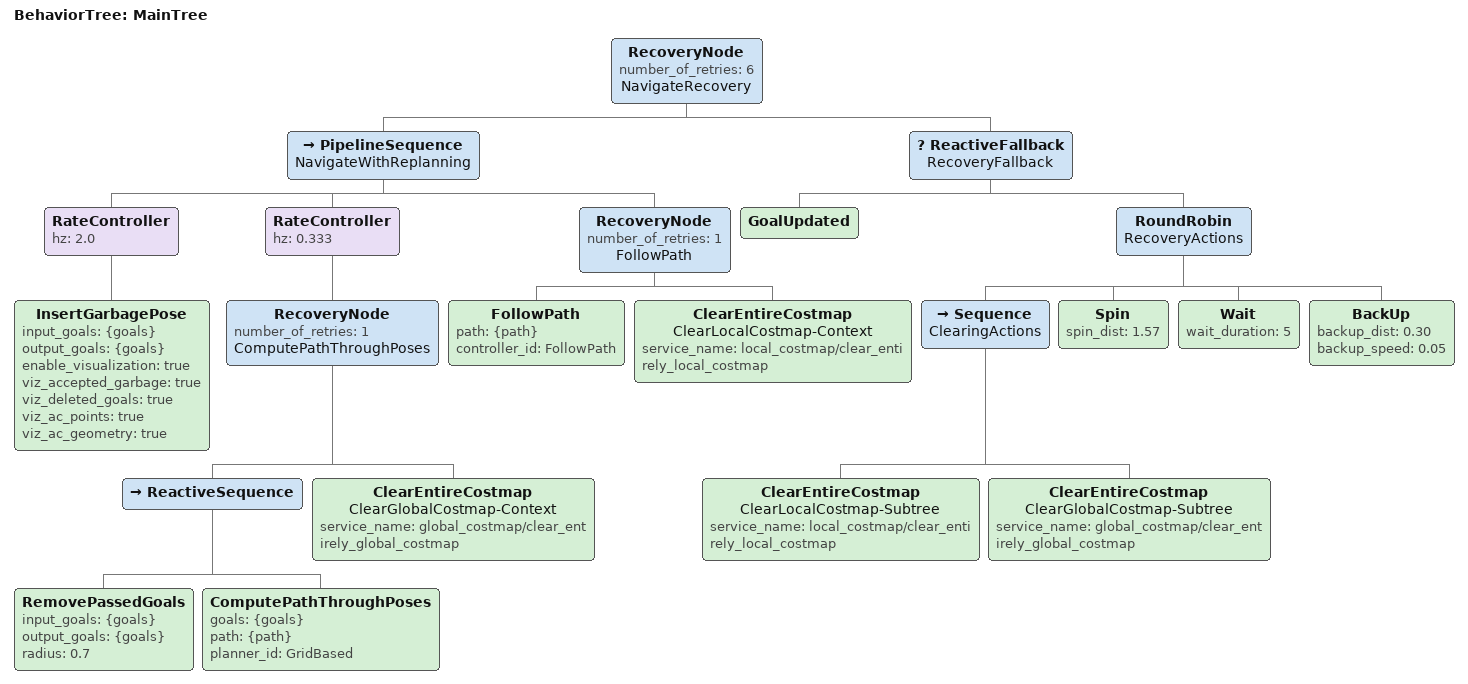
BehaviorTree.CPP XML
<!--
  TB3 / RViz 联调用：标准 NavigateThroughPoses + InsertGarbagePose。
  不含产线自定义节点（行人/碰撞/PathCheck 等）。
-->
<root main_tree_to_execute="MainTree">
  <BehaviorTree ID="MainTree">
    <RecoveryNode number_of_retries="6" name="NavigateRecovery">
      <PipelineSequence name="NavigateWithReplanning">
        <RateController hz="2.0">
          <InsertGarbagePose
            input_goals="{goals}"
            output_goals="{goals}"
            enable_visualization="true"
            viz_accepted_garbage="true"
            viz_deleted_goals="true"
            viz_ac_points="true"
            viz_ac_geometry="true"/>
        </RateController>
        <RateController hz="0.333">
          <RecoveryNode number_of_retries="1" name="ComputePathThroughPoses">
            <ReactiveSequence>
              <RemovePassedGoals input_goals="{goals}" output_goals="{goals}" radius="0.7"/>
              <ComputePathThroughPoses goals="{goals}" path="{path}" planner_id="GridBased"/>
            </ReactiveSequence>
            <ClearEntireCostmap name="ClearGlobalCostmap-Context" service_name="global_costmap/clear_entirely_global_costmap"/>
          </RecoveryNode>
        </RateController>
        <RecoveryNode number_of_retries="1" name="FollowPath">
          <FollowPath path="{path}" controller_id="FollowPath"/>
          <ClearEntireCostmap name="ClearLocalCostmap-Context" service_name="local_costmap/clear_entirely_local_costmap"/>
        </RecoveryNode>
      </PipelineSequence>
      <ReactiveFallback name="RecoveryFallback">
        <GoalUpdated/>
        <RoundRobin name="RecoveryActions">
          <Sequence name="ClearingActions">
            <ClearEntireCostmap name="ClearLocalCostmap-Subtree" service_name="local_costmap/clear_entirely_local_costmap"/>
            <ClearEntireCostmap name="ClearGlobalCostmap-Subtree" service_name="global_costmap/clear_entirely_global_costmap"/>
          </Sequence>
          <Spin spin_dist="1.57"/>
          <Wait wait_duration="5"/>
          <BackUp backup_dist="0.30" backup_speed="0.05"/>
        </RoundRobin>
      </ReactiveFallback>
    </RecoveryNode>
  </BehaviorTree>
</root>
